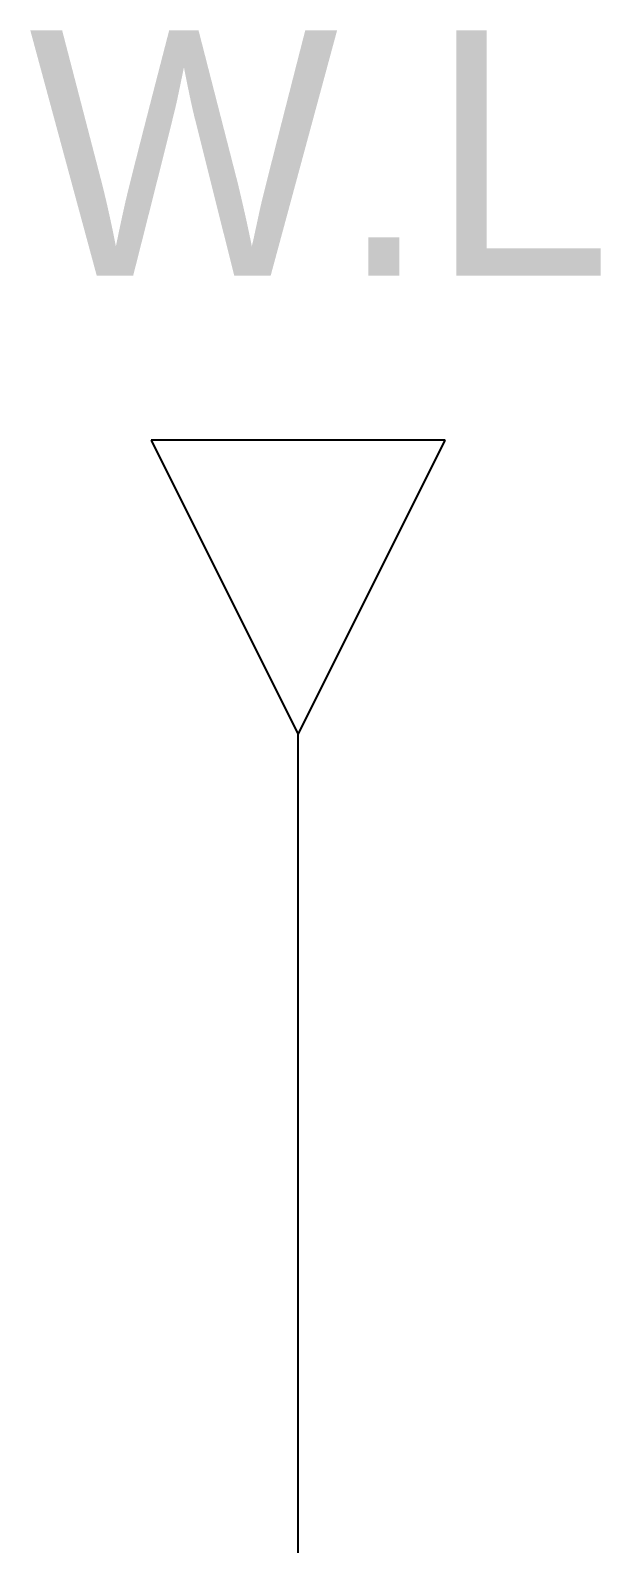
# Model space of a CAD drawing. Header units: millimetres. Extents: x 0 to 5600, y -67 to 2530.
# Drawn here: x 4028.9 to 4087.1, y 976.9 to 1131.1 of the extents above; entities that cross this region are included whole.
import ezdxf

# ---------------------------------------------------------------- set-up
doc = ezdxf.new("R2010")
doc.units = ezdxf.units.MM
doc.layers.add('TEXT', color=7, linetype='Continuous')
doc.layers.add('외형선', color=3, linetype='Continuous')
doc.styles.add('타이틀', font='H2GTRM.TTF', dxfattribs={"height": 25})

msp = doc.modelspace()

# ---------------------------------------------------------------- linework, layer by layer
at = {"layer": '외형선', "linetype": 'Continuous'}
for p, q in [((4071.21, 1089.38), (4041.21, 1089.38)), ((4041.21, 1089.38), (4056.21, 1059.38)), ((4056.21, 1059.38), (4071.21, 1089.38))]:
    msp.add_line(p, q, dxfattribs=at)
at = {"layer": '외형선'}
msp.add_line((4056.21, 230.2), (4056.21, 1059.38), dxfattribs=at)

# ---------------------------------------------------------------- texts
at = {"layer": 'TEXT', "insert": (4028.75, 1131.14), "char_height": 25, "width": 248.9925, "attachment_point": 1, "line_spacing_factor": 0.963855, "style": '타이틀'}
msp.add_mtext('\\fﾱﾼﾸﾲ;W.L', dxfattribs=at)

doc.saveas('drawing.dxf')
